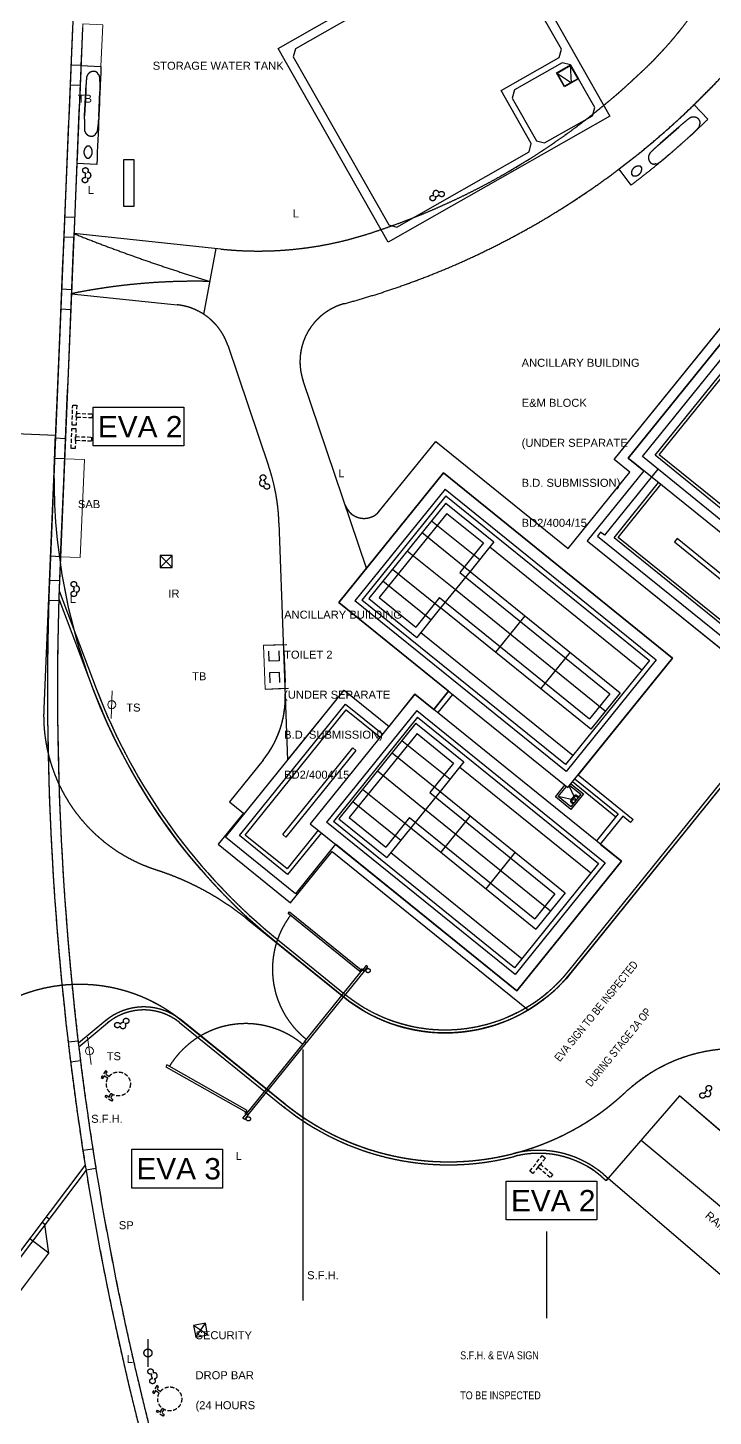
# Model space of a CAD drawing. Header units: millimetres. Extents: x 833576263 to 1668046980, y 817519639 to 1636103653.
# Drawn here: x 834247377 to 834281654, y 817804182 to 817873592 of the extents above; entities that cross this region are included whole.
import ezdxf

# ---------------------------------------------------------------- set-up
doc = ezdxf.new("R2010")
doc.units = ezdxf.units.MM
doc.header["$LTSCALE"] = 100
doc.header["$MEASUREMENT"] = 0
for name, pattern in [('C160$0$DASHED', [19.05, 12.7, -6.35]), ('C160$0$Hidden', [9.525, 6.35, -3.175]), ('R_WKCD_PARK$0$IMPORT-DASHED2 _7_', [19.05, 12.7, -6.35])]:
    doc.linetypes.add(name, pattern=pattern)
doc.layers.get('Defpoints').update_dxf_attribs({"color": 170})
for name, color, linetype in [('C160$0$+C160', 6, 'C160$0$Hidden'), ('C160$0$EVA', 1, 'C160$0$DASHED'), ('R_site$0$000-structure-b', 3, 'Continuous'), ('R_Text for GBP from DLN$0$000-04-LABLES-EVA', 7, 'Continuous'), ('R_Text for GBP from DLN$0$base plan(mm)$0$DLN040__', 7, 'Continuous'), ('R_Text for GBP from DLN$0$programme (M)$0$programme$0$DLN040__', 7, 'Continuous'), ('T-TITL', 7, 'Continuous'), ('X-REF', 7, 'Continuous')]:
    doc.layers.add(name, color=color, linetype=linetype)
for name, color, linetype, lineweight in [('C160$0$DLN_TRAFFIC SIGN', 6, 'Continuous', 18), ('R_P_LG$0$RDA5803', 1, 'Continuous', 20), ('R_site$0$Building EXISTING outline-b', 2, 'Continuous', 13), ('R_WKCD_PARK$0$000-PAV-Concrete-b', 1, 'Continuous', 25), ('R_WKCD_PARK$0$000-PAV-Reused tiles-b', 3, 'Continuous', 15), ('R_WKCD_PARK$0$000-Ramps', 7, 'R_WKCD_PARK$0$IMPORT-DASHED2 _7_', 18), ('R_WKCD_PARK$0$PAV-secondary path-b', 6, 'Continuous', 18)]:
    doc.layers.add(name, color=color, linetype=linetype, lineweight=lineweight)
doc.styles.add('R_Text for GBP from DLN$0$base plan(mm)$0$Standard', font='arial.ttf')
doc.styles.add('R_Text for GBP from DLN$0$base plan(mm)$0$SWIS721 LT', font='swiss.ttf')
doc.styles.add('R_Text for GBP from DLN$0$programme (M)$0$programme$0$SWIS721 LT', font='swiss.ttf')
doc.dimstyles.new('R_Text for GBP from DLN$0$base plan(mm)$0$Standard', dxfattribs={"dimtxt": 0.35, "dimasz": 0.2, "dimexe": 0.2, "dimexo": 0.2, "dimgap": 0.09, "dimtad": 0, "dimtoh": 1, "dimdec": 4, "dimzin": 0, "dimdsep": 46, "dimtxsty": 'R_Text for GBP from DLN$0$base plan(mm)$0$Standard', "dimcen": 0.09, "dimadec": 0, "dimazin": 0, "dimtfac": 1, "dimtdec": 4, "dimtofl": 0, "dimtmove": 0, "dimatfit": 3, "dimfxl": 1, "dimtolj": 1, "dimtzin": 0, "dimarcsym": 0})

# ---------------------------------------------------------------- blocks, each defined once
blk = doc.blocks.new('R_site$0$architecture 2')
at = {"layer": 'R_site$0$000-structure-b'}
for points in [[(834284.225, 817860.518), (834277.406, 817852.079), (834278.184, 817851.45), (834275.356, 817847.95), (834284.262, 817840.754), (834293.909, 817852.694)], [(834262.76, 817832.782), (834260.758, 817830.304), (834257.258, 817833.133), (834263.198, 817840.483), (834265.441, 817838.67), (834266.739, 817840.276), (834267.684, 817839.512), (834268.42, 817840.422), (834262.925, 817844.863), (834268.16, 817851.342), (834279.617, 817842.084), (834274.894, 817836.239), (834277.643, 817834.017), (834277.518, 817833.861), (834277.129, 817834.175), (834276.007, 817832.787), (834277.069, 817831.929), (834271.833, 817825.45)]]:
    blk.add_lwpolyline(points, close=True, dxfattribs=at)
at = {"layer": 'R_site$0$Building EXISTING outline-b'}
blk.add_lwpolyline([(834291.996, 817809.857), (834279.972, 817820.201), (834276.402, 817816.075), (834288.51, 817805.683)], dxfattribs=at)
at = {"layer": 'R_site$0$Building EXISTING outline-b', "color": 250}
blk.add_lwpolyline([(834278.058, 817817.988), (834290.253, 817807.77), (834290.427, 817809.251)], dxfattribs=at)
blk = doc.blocks.new('R_site')
at = {"xscale": 1000, "yscale": 1000, "zscale": 1000}
blk.add_blockref('R_site$0$architecture 2', (0, 0), dxfattribs=at)
blk = doc.blocks.new('R_WKCD_PARK')
for p, q in [((834250038, 817871698), (834249539, 817871719)), ((834249996, 817870699), (834249497, 817870720)), ((834249255, 817853047), (834248757, 817853068)), ((834249213, 817852048), (834248715, 817852068)), ((834249013, 817847152), (834248510, 817847172)), ((834259169, 817842722), (834260331, 817842768)), ((834260180, 817842461), (834260243, 817840874)), ((834259255, 817840535), (834260411, 817840581))]:
    blk.add_line(p, q)
at = {"flags": 128}
for points in [[(834259924, 817842449), (834259942, 817841949), (834259442, 817841932), (834259424, 817842431)], [(834259985, 817840861), (834259968, 817841361), (834259468, 817841344), (834259485, 817840844)]]:
    blk.add_lwpolyline(points, dxfattribs=at)
at = {"layer": 'Defpoints'}
for points in [[(834242392, 817820559, -0.510377), (834255055, 817823984), (834260246, 817819790, 0.373727), (834277287, 817820398, -0.373727), (834287905, 817820777), (834291644, 817817756), (834296232, 817823434), (834292655, 817826325, -0.414214), (834291445, 817837716), (834332502, 817888525, -0.350062), (834342367, 817890708, 0.102667), (834400842, 817875706, 0.100957), (834409137, 817876999), (834444015, 817889966, 0.332678)], [(834441924, 817895590), (834407046, 817882623, -0.100957), (834401121, 817881699, -0.051411), (834372209, 817886047), (834379390, 817889501, 0.162917), (834396595, 817906227), (834392123, 817910781, -0.179073), (834376789, 817894908), (834366567, 817889991, -0.199372), (834360364, 817889652, -0.049629), (834334800, 817901625), (834322119, 817909179), (834319048, 817904024), (834323346, 817901465, -0.45655), (834325501, 817889415), (834274553, 817826357, -0.414214), (834263162, 817825148), (834259846, 817827828, -0.2375), (834248727, 817852408, -0.000008), (834248760, 817853209), (834242765, 817853459, 0.000008), (834242732, 817852657, 0.098884)]]:
    blk.add_lwpolyline(points, format="xyb", dxfattribs=at)
at = {"layer": 'R_WKCD_PARK$0$000-PAV-Concrete-b'}
for p, q in [((834274432, 817826455), (834325384, 817889509)), ((834274549, 817826360), (834325501, 817889415)), ((834249618, 817873614), (834248491, 817846714)), ((834250118, 817873593), (834248990, 817846693)), ((834248944, 817845442), (834250794, 817840568)), ((834248931, 817845052), (834250653, 817840515)), ((834259846, 817827828), (834263162, 817825148)), ((834259940, 817827944), (834263256, 817825265)), ((834251277, 817823960), (834249906, 817822834)), ((834249927, 817822657), (834251372, 817823844)), ((834254972, 817823859), (834260152, 817819673)), ((834260246, 817819790), (834255067, 817823975)), ((834242942, 817807053), (834250253, 817816717)), ((834250290, 817816484), (834243120, 817807007)), ((834276079, 817816154), (834276304, 817815961)), ((834248436, 817812326), (834247614, 817812947))]:
    blk.add_line(p, q, dxfattribs=at)
at = {"layer": 'R_WKCD_PARK$0$000-PAV-Concrete-b', "flags": 128}
for points in [[(834264970, 817849438), (834267780, 817852915), (834274401, 817847565), (834277480, 817851376), (834276703, 817852004), (834284778, 817861999), (834285791, 817861181), (834287707, 817863552), (834286929, 817864180), (834298052, 817877948), (834298595, 817877509), (834301299, 817880856), (834300521, 817881485), (834310859, 817894280), (834316654, 817889599), (834313795, 817886059), (834319237, 817881663)], [(834259143, 817836977), (834257462, 817834896), (834258162, 817834331), (834256906, 817832774), (834260522, 817829853), (834262596, 817832419), (834272401, 817824496)], [(834276176, 817816268), (834276402, 817816075), (834276304, 817815961)], [(834245183, 817809733), (834246626, 817809933), (834248436, 817812326), (834248236, 817813769)]]:
    blk.add_lwpolyline(points, dxfattribs=at)
at = {"layer": 'R_WKCD_PARK$0$000-PAV-Concrete-b'}
for centre, radius, start, end in [((834264192, 817850067), 1000, 198.7034, 321.05985), ((834398862, 817840498), 150500, 177.63271, 196.24917), ((834398862, 817840498), 150000, 177.63271, 196.24917), ((834278701, 817851162), 30000, 200.78637, 231.05985), ((834278701, 817851162), 29850, 200.78637, 231.05985), ((834255254, 817840120), 5000, 321.05985, 2.08736), ((834268249, 817831448), 7948, 231.07623, 321.07623), ((834268249, 817831448), 8098, 231.07623, 321.07623), ((834253181, 817821642), 3000, 51.05985, 129.40151), ((834253181, 817821642), 2850, 51.05985, 129.40151), ((834268417, 817829901), 13150, 231.05985, 284.48835), ((834268417, 817829901), 13000, 231.05985, 284.48834), ((834272920, 817812474), 5000, 49.36421, 104.48834), ((834272920, 817812474), 4850, 49.36421, 104.48835)]:
    blk.add_arc(centre, radius, start, end, dxfattribs=at)
at = {"layer": 'R_WKCD_PARK$0$000-PAV-Reused tiles-b', "flags": 128}
for points in [[(834250036, 817871707), (834250127, 817873789), (834251123, 817873745), (834251035, 817871657)], [(834250211, 817852005), (834250004, 817847110), (834249005, 817847152), (834249212, 817852048)], [(834260168, 817842761), (834260255, 817840575), (834259255, 817840535), (834259169, 817842722)]]:
    blk.add_lwpolyline(points, close=True, dxfattribs=at)
at = {"layer": 'R_WKCD_PARK$0$000-Ramps'}
blk.add_line((834256185, 817859264), (834256804, 817862553), dxfattribs=at)
for centre, radius, start, end in [((834281183, 817942112), 84873, 248.21349, 253.08886), ((834255725, 817829961), 30958, 88.57534, 101.49326)]:
    blk.add_arc(centre, radius, start, end, dxfattribs=at)
at = {"layer": 'R_WKCD_PARK$0$PAV-secondary path-b'}
blk.add_line((834257378, 817857721), (834259418, 817851694), dxfattribs=at)
at = {"layer": 'R_WKCD_PARK$0$PAV-secondary path-b', "flags": 128}
for points in [[(834257025, 817862530), (834249683, 817863301), (834249556, 817860298), (834254849, 817859742)], [(834259939, 817848851), (834260372, 817836986), (834263198, 817840483), (834265441, 817838670), (834266739, 817840276), (834267684, 817839512), (834268420, 817840422), (834262925, 817844863), (834264315, 817846584), (834261147, 817855942)]]:
    blk.add_lwpolyline(points, dxfattribs=at)
at = {"layer": 'R_WKCD_PARK$0$PAV-secondary path-b'}
for centre, radius, start, end in [((834264403, 817885988), 20000, 312.819, 353.65737), ((834252722, 817898594), 40186, 285.12247, 325.15238), ((834253671, 817897003), 35376, 288.15635, 313.44382), ((834258904, 817880432), 18000, 264.00734, 288.76361), ((834254536, 817856759), 3000, 18.70339, 84.00734), ((834263989, 817856904), 3000, 105.12247, 198.70339), ((834249946, 817848487), 10000, 2.08736, 18.70339)]:
    blk.add_arc(centre, radius, start, end, dxfattribs=at)
blk = doc.blocks.new('R_P_LG')
at = {"layer": 'R_P_LG$0$RDA5803'}
for points in [[(834242391.5219, 817820558.6619, -0.5103769205), (834255055.265, 817823984.446), (834260246.1634, 817819789.9109, 0.3737273608), (834277287.4303, 817820398.12, -0.3737273608), (834287905.4505, 817820777.0811), (834291644.3248, 817817755.8623), (834296232.4343, 817823433.8242), (834292654.5406, 817826324.9617, -0.4142135624), (834291445.2524, 817837716.082), (834332501.9481, 817888525.3203, -0.3500615322), (834342367.296, 817890707.6257, 0.1026669828), (834400841.9485, 817875705.6383, 0.1009571042), (834409136.5159, 817876999.2329), (834444014.71, 817889966.1796, 0.3326783619)], [(834441923.8638, 817895590.0894), (834407045.6697, 817882623.1428, -0.1009571042), (834401120.9787, 817881699.1466, -0.0514111661), (834372208.6608, 817886046.7484), (834379389.9189, 817889500.6191, 0.1629172916), (834396595.4119, 817906227.4833), (834392123.298, 817910781.2832, -0.1790729014), (834376789.3311, 817894907.7388), (834366567.1243, 817889991.3048, -0.1993717825), (834360363.7244, 817889651.553, -0.0496289927), (834334800.108, 817901625.4245), (834322118.6036, 817909179.288), (834319048.0951, 817904024.4865), (834323345.5557, 817901464.6617, -0.4565498827), (834325500.8694, 817889415.1299), (834274552.7494, 817826357.376, -0.4142135624), (834263161.629, 817825148.0878), (834259845.5202, 817827827.6885, -0.2375002192), (834248726.6665, 817852408.1417, -0.0000084588), (834248759.9969, 817853209.386), (834242765.1856, 817853458.8615, 0.0000084592), (834242731.8468, 817852657.4144, 0.098884422)]]:
    blk.add_lwpolyline(points, format="xyb", dxfattribs=at)
blk = doc.blocks.new('C160$0$TS')
at = {"layer": 'C160$0$DLN_TRAFFIC SIGN'}
blk.add_line((834126.707, 818031.929), (834126.707, 818030.558), dxfattribs=at)
blk.add_circle((834126.707, 818031.244), 0.2, dxfattribs=at)
blk = doc.blocks.new('C160')
at = {"layer": 'C160$0$+C160'}
for p, q in [((834274.432, 817826.455), (834325.384, 817889.509)), ((834274.549, 817826.36), (834325.501, 817889.415)), ((834274.562, 817870.84), (834274.514, 817871.733)), ((834273.819, 817871.338), (834274.562, 817870.84)), ((834268.247, 817850.526), (834263.74, 817844.949)), ((834268.282, 817850.189), (834264.078, 817844.985)), ((834268.247, 817850.526), (834278.801, 817841.997)), ((834268.282, 817850.189), (834278.464, 817841.961)), ((834268.285, 817849.833), (834264.426, 817845.057)), ((834268.34, 817849.313), (834264.946, 817845.113)), ((834268.285, 817849.833), (834270.688, 817847.891)), ((834268.34, 817849.313), (834270.168, 817847.836)), ((834267.571, 817848.951), (834269.975, 817847.009)), ((834267.091, 817848.356), (834269.494, 817846.414)), ((834253.991, 817847.211), (834254.591, 817846.611)), ((834253.991, 817846.611), (834254.591, 817847.211)), ((834266.355, 817847.445), (834268.759, 817845.503)), ((834270.168, 817847.836), (834268.974, 817846.358)), ((834270.688, 817847.891), (834269.494, 817846.414)), ((834270.484, 817847.638), (834278.087, 817841.495)), ((834265.619, 817846.535), (834268.023, 817844.593)), ((834248.961, 817845.948), (834248.462, 817845.966)), ((834265.139, 817845.94), (834267.542, 817843.998)), ((834269.494, 817846.414), (834268.023, 817844.593)), ((834268.974, 817846.358), (834276.479, 817840.293)), ((834269.494, 817846.414), (834277, 817840.349)), ((834248.944, 817845.442), (834250.794, 817840.568)), ((834268.759, 817845.503), (834276.257, 817839.444)), ((834248.928, 817844.952), (834248.429, 817844.967)), ((834248.931, 817845.052), (834250.653, 817840.515)), ((834274.295, 817836.42), (834263.74, 817844.949)), ((834274.259, 817836.758), (834264.078, 817844.985)), ((834264.426, 817845.057), (834266.829, 817843.115)), ((834264.946, 817845.113), (834266.774, 817843.636)), ((834267.968, 817845.114), (834266.774, 817843.636)), ((834268.023, 817844.593), (834266.829, 817843.115)), ((834267.968, 817845.114), (834275.474, 817839.048)), ((834275.529, 817838.528), (834268.023, 817844.593)), ((834272.24, 817844.195), (834270.768, 817842.374)), ((834267.033, 817843.368), (834274.636, 817837.225)), ((834274.496, 817842.372), (834273.024, 817840.551)), ((834278.464, 817841.961), (834274.259, 817836.758)), ((834278.801, 817841.997), (834274.295, 817836.42)), ((834268.42, 817840.422), (834267.684, 817839.512)), ((834276.479, 817840.293), (834275.474, 817839.048)), ((834277, 817840.349), (834275.529, 817838.528)), ((834268.614, 817840.265), (834267.879, 817839.355)), ((834266.826, 817839.46), (834262.32, 817833.883)), ((834266.862, 817839.123), (834262.657, 817833.919)), ((834266.826, 817839.46), (834276.253, 817831.843)), ((834266.862, 817839.123), (834275.915, 817831.807)), ((834266.786, 817838.83), (834262.927, 817834.054)), ((834266.841, 817838.31), (834263.447, 817834.11)), ((834266.786, 817838.83), (834269.19, 817836.888)), ((834266.841, 817838.31), (834268.669, 817836.833)), ((834266.089, 817837.967), (834268.492, 817836.025)), ((834265.592, 817837.353), (834267.996, 817835.411)), ((834268.669, 817836.833), (834267.475, 817835.355)), ((834269.19, 817836.888), (834267.996, 817835.411)), ((834264.857, 817836.442), (834267.206, 817834.544)), ((834268.985, 817836.635), (834275.538, 817831.34)), ((834264.121, 817835.532), (834266.524, 817833.59)), ((834267.996, 817835.411), (834266.524, 817833.59)), ((834267.996, 817835.411), (834274.257, 817830.351)), ((834276.777, 817834.138), (834274.611, 817835.889)), ((834263.625, 817834.918), (834266.028, 817832.975)), ((834267.475, 817835.355), (834273.736, 817830.296)), ((834274.543, 817834.992), (834274.7, 817835.187)), ((834274.635, 817834.789), (834274.558, 817834.852)), ((834274.581, 817834.961), (834274.739, 817835.155)), ((834274.667, 817834.828), (834274.589, 817834.891)), ((834274.887, 817835.1), (834274.809, 817835.163)), ((834274.918, 817835.139), (834274.84, 817835.202)), ((834262.927, 817834.054), (834265.331, 817832.112)), ((834263.447, 817834.11), (834265.275, 817832.633)), ((834266.469, 817834.111), (834265.275, 817832.633)), ((834266.469, 817834.111), (834272.731, 817829.051)), ((834267.128, 817834.607), (834273.514, 817829.447)), ((834269.497, 817834.198), (834268.025, 817832.377)), ((834271.746, 817826.266), (834262.32, 817833.883)), ((834271.711, 817826.603), (834262.657, 817833.919)), ((834266.524, 817833.59), (834265.331, 817832.112)), ((834266.524, 817833.59), (834272.786, 817828.53)), ((834265.535, 817832.365), (834272.088, 817827.07)), ((834271.753, 817832.375), (834270.281, 817830.554)), ((834275.915, 817831.807), (834271.711, 817826.603)), ((834276.253, 817831.843), (834271.746, 817826.266)), ((834273.736, 817830.296), (834272.731, 817829.051)), ((834274.257, 817830.351), (834272.786, 817828.53)), ((834259.846, 817827.828), (834263.162, 817825.148)), ((834251.277, 817823.96), (834249.906, 817822.834)), ((834249.927, 817822.657), (834251.372, 817823.844)), ((834254.972, 817823.859), (834260.152, 817819.673)), ((834250.134, 817817.475), (834250.628, 817817.552)), ((834250.784, 817816.564), (834250.29, 817816.484)), ((834276.079, 817816.154), (834276.304, 817815.961)), ((834276.176, 817816.268), (834276.402, 817816.075)), ((834276.304, 817815.961), (834276.402, 817816.075)), ((834256.371, 817808.246), (834255.67, 817808.725)), ((834255.781, 817808.136), (834256.26, 817808.836))]:
    blk.add_line(p, q, dxfattribs=at)
at = {"layer": 'C160$0$+C160', "ltscale": 0.0003}
for p, q in [((834251.381, 817821.078), (834251.212, 817821.189)), ((834251.436, 817821.162), (834251.267, 817821.273)), ((834251.538, 817820.319), (834251.427, 817820.151)), ((834251.621, 817820.264), (834251.51, 817820.096)), ((834253.95, 817805.337), (834253.782, 817805.448)), ((834254.005, 817805.42), (834253.837, 817805.532)), ((834254.104, 817804.577), (834253.993, 817804.409)), ((834254.188, 817804.522), (834254.076, 817804.354))]:
    blk.add_line(p, q, dxfattribs=at)
at = {"layer": 'C160$0$+C160', "flags": 128}
blk.add_lwpolyline([(834263.162, 817825.148, 0.414214), (834274.553, 817826.357), (834324.848, 817888.599, 0.456567), (834322.347, 817902.583), (834285.977, 817924.248, 0.469746), (834274.226, 817920.077, -0.018958), (834270.074, 817909.956, -0.197618), (834255.494, 817896.282, 0.299842), (834250.279, 817889.053), (834248.179, 817839.557, 0.337501), (834253.792, 817831.503, -0.092368), (834258.336, 817829.047)], format="xyb", close=True, dxfattribs=at)
at = {"layer": 'C160$0$+C160'}
for points in [[(834284.281, 817883.779, -0.180101), (834277.997, 817871.318, -0.110787), (834264.694, 817863.388, -0.108442), (834257.025, 817862.53), (834249.683, 817863.301), (834249.556, 817860.298), (834254.849, 817859.742, -0.292913), (834257.378, 817857.721), (834259.418, 817851.694, -0.072628), (834259.939, 817848.851), (834260.372, 817836.986), (834263.198, 817840.483), (834265.441, 817838.67), (834266.739, 817840.276), (834267.684, 817839.512), (834268.42, 817840.422), (834262.925, 817844.863), (834264.315, 817846.584), (834261.147, 817855.942, -0.43264), (834263.206, 817859.8, 0.176461), (834285.702, 817875.632, -0.08229)], [(834250.911, 817871.239, 0.164182), (834250.846, 817871.349, 0.173886), (834250.682, 817871.412, 0.392676), (834250.315, 817871.088, 0.014037), (834250.28, 817870.586), (834250.273, 817870.428)], [(834250.787, 817868.327, -0.164182), (834250.714, 817868.222, -0.173886), (834250.546, 817868.173, -0.392676), (834250.207, 817868.528, -0.014037), (834250.214, 817869.031), (834250.221, 817869.189)], [(834280.964, 817868.729, 0.164182), (834280.999, 817868.852, 0.173886), (834280.931, 817869.014, 0.392676), (834280.443, 817869.054, 0.014037), (834280.056, 817868.732), (834279.937, 817868.628)], [(834278.776, 817866.802, -0.164182), (834278.65, 817866.784, -0.173886), (834278.498, 817866.871, -0.392676), (834278.52, 817867.36, -0.014037), (834278.888, 817867.704), (834279.007, 817867.808)], [(834260.251, 817840.302, -0.180953), (834259.143, 817836.977), (834257.462, 817834.896), (834258.162, 817834.331), (834256.906, 817832.774), (834260.522, 817829.853), (834262.596, 817832.419), (834272.401, 817824.496)], [(834276.176, 817816.268, 0.245273), (834271.669, 817817.315, -0.237443), (834260.246, 817819.79), (834255.067, 817823.975, 0.355797), (834251.277, 817823.96, 0.350874)]]:
    blk.add_lwpolyline(points, format="xyb", dxfattribs=at)
for points in [[(834264.97, 817849.438), (834267.78, 817852.915), (834274.401, 817847.565), (834277.48, 817851.376), (834276.703, 817852.004), (834284.778, 817861.999), (834285.791, 817861.181), (834287.707, 817863.552), (834286.929, 817864.18), (834298.052, 817877.948), (834298.595, 817877.509), (834301.299, 817880.856), (834300.521, 817881.485), (834310.859, 817894.28), (834316.654, 817889.599), (834313.795, 817886.059), (834319.237, 817881.663)], [(834250.273, 817870.428), (834250.221, 817869.189)], [(834250.93, 817869.159), (834250.983, 817870.398)], [(834250.221, 817869.194), (834250.221, 817869.184)], [(834279.937, 817868.628), (834279.007, 817867.808)], [(834279.476, 817867.275), (834280.407, 817868.095)], [(834279.011, 817867.811), (834279.003, 817867.805)], [(834249.716, 817864.1), (834249.217, 817864.121)], [(834249.674, 817863.101), (834249.175, 817863.122)], [(834256.185, 817859.264), (834256.804, 817862.553)], [(834249.565, 817860.498), (834249.065, 817860.518)], [(834249.523, 817859.498), (834249.023, 817859.519)], [(834278.184, 817851.45), (834275.356, 817847.95), (834284.262, 817840.754), (834293.909, 817852.694), (834288.6, 817856.983)], [(834278.887, 817851.525), (834276.216, 817848.219), (834276.021, 817848.376), (834275.864, 817848.182), (834284.382, 817841.3), (834284.539, 817841.495), (834284.344, 817841.652), (834293.048, 817852.425), (834293.243, 817852.268), (834293.4, 817852.462), (834288.772, 817856.202), (834288.677, 817856.085), (834288.483, 817856.242), (834288.577, 817856.359), (834288.538, 817856.39)], [(834288.683, 817855.695), (834292.573, 817852.552), (834284.12, 817842.09), (834276.692, 817848.092), (834278.922, 817850.853)], [(834288.589, 817855.578), (834292.362, 817852.53), (834284.098, 817842.301), (834276.902, 817848.114), (834279.039, 817850.759)], [(834262.76, 817832.782), (834260.758, 817830.304), (834257.258, 817833.133), (834263.198, 817840.483), (834265.441, 817838.67)], [(834262.06, 817833.347), (834260.372, 817831.259), (834257.961, 817833.207), (834263.272, 817839.78), (834265.127, 817838.281)], [(834261.904, 817833.473), (834260.343, 817831.54), (834258.243, 817833.237), (834263.302, 817839.498), (834265.002, 817838.125)], [(834274.894, 817836.239), (834277.643, 817834.017), (834277.518, 817833.861), (834277.129, 817834.175), (834276.007, 817832.787)], [(834274.539, 817835.799), (834275.169, 817835.29), (834274.54, 817834.512), (834273.762, 817835.141), (834274.234, 817835.724)], [(834274.476, 817835.721), (834275.028, 817835.275), (834274.525, 817834.653), (834273.903, 817835.156), (834274.312, 817835.661)], [(834274.448, 817835.686), (834274.777, 817834.964), (834273.903, 817835.156)], [(834274.737, 817836.044), (834276.903, 817834.294), (834275.812, 817832.944)], [(834259.94, 817827.944), (834263.256, 817825.265)], [(834249.894, 817822.934), (834249.397, 817822.876)], [(834250.014, 817821.942), (834249.518, 817821.88)], [(834291.996, 817809.857), (834279.972, 817820.201), (834276.402, 817816.075), (834288.51, 817805.683)], [(834278.058, 817817.988), (834290.253, 817807.77), (834290.427, 817809.251)], [(834242.942, 817807.053), (834250.253, 817816.717)], [(834250.29, 817816.484), (834243.12, 817807.007)], [(834248.311, 817814.15), (834248.447, 817814.048)], [(834245.183, 817809.733), (834246.626, 817809.933), (834248.436, 817812.326), (834248.236, 817813.769)], [(834248.236, 817813.769), (834248.1, 817813.871)], [(834247.614, 817812.947), (834247.479, 817813.05)], [(834248.436, 817812.326), (834247.614, 817812.947)], [(834253.387, 817808.031), (834253.387, 817806.659)]]:
    blk.add_lwpolyline(points, dxfattribs=at)
for points in [[(834265.406, 817862.87), (834259.892, 817872.561), (834270.974, 817878.866), (834276.488, 817869.174)], [(834265.426, 817863.744), (834265.835, 817863.632), (834272.441, 817867.39), (834272.553, 817867.799), (834271.045, 817870.45), (834273.957, 817872.106), (834274.069, 817872.515), (834270.954, 817877.991), (834270.545, 817878.104), (834260.767, 817872.541), (834260.654, 817872.132)], [(834271.603, 817870.077), (834272.814, 817867.947), (834273.223, 817867.835), (834275.613, 817869.195), (834275.726, 817869.604), (834274.514, 817871.733), (834274.105, 817871.846), (834271.715, 817870.486)], [(834273.819, 817871.338), (834274.514, 817871.733), (834274.91, 817871.038), (834274.215, 817870.642)], [(834273.853, 817871.328), (834274.505, 817871.699), (834274.876, 817871.047), (834274.224, 817870.676)], [(834252.181, 817867.004), (834252.681, 817867.004), (834252.681, 817864.654), (834252.181, 817864.654)], [(834284.225, 817860.518), (834277.406, 817852.079), (834278.184, 817851.45), (834275.356, 817847.95), (834284.262, 817840.754), (834293.909, 817852.694)], [(834277.406, 817852.079), (834284.224, 817860.518), (834289.28, 817856.434), (834282.462, 817847.994)], [(834278.109, 817852.153), (834284.299, 817859.815), (834288.577, 817856.359), (834282.387, 817848.697)], [(834287.944, 817856.292), (834282.32, 817849.33), (834278.742, 817852.221), (834284.366, 817859.182)], [(834287.733, 817856.269), (834282.297, 817849.541), (834278.953, 817852.243), (834284.389, 817858.972)], [(834288.753, 817852.36), (834283.129, 817845.398), (834279.842, 817848.053), (834279.716, 817847.898), (834283.158, 817845.117), (834288.909, 817852.234)], [(834262.76, 817832.782), (834260.758, 817830.304), (834257.258, 817833.133), (834263.198, 817840.483), (834265.441, 817838.67), (834266.739, 817840.276), (834267.684, 817839.512), (834268.42, 817840.422), (834262.925, 817844.863), (834268.16, 817851.342), (834279.617, 817842.084), (834274.894, 817836.239), (834277.643, 817834.017), (834277.518, 817833.861), (834277.129, 817834.175), (834276.007, 817832.787), (834277.069, 817831.929), (834271.833, 817825.45)], [(834274.382, 817835.605), (834279.617, 817842.084), (834268.16, 817851.342), (834262.925, 817844.863)], [(834254.591, 817847.211), (834253.991, 817847.211), (834253.991, 817846.611), (834254.591, 817846.611)], [(834271.833, 817825.45), (834277.069, 817831.929), (834266.739, 817840.276), (834261.504, 817833.797)], [(834263.784, 817837.47), (834260.28, 817833.133), (834260.125, 817833.259), (834263.628, 817837.595)], [(834260.459, 817829.394), (834264.05, 817826.492), (834263.987, 817826.415), (834260.396, 817829.316)], [(834261.219, 817822.904), (834264.121, 817826.494), (834264.199, 817826.431), (834261.297, 817822.841)], [(834264.302, 817826.718), (834264.125, 817826.5), (834264.203, 817826.437), (834264.38, 817826.655)], [(834261.216, 817822.899), (834258.314, 817819.309), (834258.392, 817819.246), (834261.293, 817822.836)], [(834254.275, 817821.655), (834258.294, 817819.383), (834258.343, 817819.47), (834254.325, 817821.742)], [(834258.133, 817819.085), (834258.31, 817819.303), (834258.388, 817819.24), (834258.211, 817819.022)], [(834255.67, 817808.725), (834255.781, 817808.136), (834256.371, 817808.246), (834256.26, 817808.836)]]:
    blk.add_lwpolyline(points, close=True, dxfattribs=at)
for points in [[(834251.036, 817871.655, 0.000052), (834250.829, 817866.76), (834249.83, 817866.802, -0.000052), (834250.037, 817871.698)], [(834250.93, 817869.159), (834250.924, 817869.001, -0.037256), (834250.854, 817868.402, -0.269367), (834250.787, 817868.327, -0.164182), (834250.714, 817868.222, -0.173886), (834250.546, 817868.173, -0.392676), (834250.207, 817868.528, -0.014037), (834250.214, 817869.031), (834250.221, 817869.189), (834250.273, 817870.428), (834250.28, 817870.586, -0.014037), (834250.315, 817871.088, -0.392676), (834250.682, 817871.412, -0.173886), (834250.846, 817871.349, -0.164182), (834250.911, 817871.239, -0.269367), (834250.97, 817871.158, -0.037256), (834250.989, 817870.556), (834250.983, 817870.398)], [(834281.388, 817869.022), (834280.692, 817869.74, -0.030778), (834276.938, 817866.524), (834277.541, 817865.726, 0.030778)], [(834279.476, 817867.275), (834279.357, 817867.171, -0.037256), (834278.877, 817866.807, -0.269367), (834278.776, 817866.802, -0.164182), (834278.65, 817866.784, -0.173886), (834278.498, 817866.871, -0.392676), (834278.52, 817867.36, -0.014037), (834278.888, 817867.704), (834279.007, 817867.808), (834279.937, 817868.628), (834280.056, 817868.732, -0.014037), (834280.443, 817869.054, -0.392676), (834280.931, 817869.014, -0.173886), (834280.999, 817868.852, -0.164182), (834280.964, 817868.729, -0.269367), (834280.947, 817868.63, -0.037256), (834280.525, 817868.199), (834280.407, 817868.095)], [(834250.357, 817867.681, 0.533333), (834250.332, 817867.081), (834250.432, 817867.077, 0.533333), (834250.457, 817867.676)], [(834278.012, 817866.666, 0.533333), (834277.562, 817866.269), (834277.628, 817866.194, 0.533333), (834278.078, 817866.591)]]:
    blk.add_lwpolyline(points, format="xyb", close=True, dxfattribs=at)
at = {"layer": 'C160$0$+C160', "ltscale": 0.0003}
for points in [[(834249.59, 817853.726), (834249.627, 817854.725), (834249.827, 817854.718), (834249.79, 817853.718)], [(834249.805, 817854.118), (834249.812, 817854.318), (834250.612, 817854.289), (834250.604, 817854.089)], [(834249.548, 817852.564), (834249.585, 817853.563), (834249.784, 817853.556), (834249.748, 817852.556)], [(834249.763, 817852.956), (834249.77, 817853.156), (834250.569, 817853.127), (834250.562, 817852.927)], [(834251.046, 817821.119), (834251.13, 817821.064), (834251.349, 817821.398), (834251.266, 817821.453)], [(834251.247, 817820.149), (834251.302, 817820.233), (834251.636, 817820.013), (834251.581, 817819.93)], [(834272.476, 817816.436), (834273.105, 817817.214), (834273.26, 817817.088), (834272.632, 817816.31)], [(834272.883, 817816.621), (834273.009, 817816.777), (834273.631, 817816.274), (834273.506, 817816.119)], [(834253.615, 817805.378), (834253.699, 817805.323), (834253.92, 817805.657), (834253.836, 817805.712)], [(834253.812, 817804.408), (834253.868, 817804.492), (834254.201, 817804.271), (834254.146, 817804.187)]]:
    blk.add_lwpolyline(points, close=True, dxfattribs=at)
at = {"layer": 'C160$0$+C160'}
for centre, radius in [((834264.084, 817826.529, 0), 0.02), ((834264.394, 817826.458, 0), 0.105), ((834258.273, 817819.337, 0), 0.02), ((834258.407, 817819.049, 0), 0.105), ((834253.387, 817807.345), 0.2)]:
    blk.add_circle(centre, radius, dxfattribs=at)
at = {"layer": 'C160$0$+C160', "ltscale": 0.0003}
for centre in [(834251.908, 817820.792), (834254.476, 817805.048)]:
    blk.add_circle(centre, 0.6, dxfattribs=at)
at = {"layer": 'C160$0$+C160'}
for centre, radius, start, end in [((857929.298, 816867.738), 23701.035, 177.5676287, 177.6327127), ((857929.298, 816867.738), 23700.535, 177.5676287, 177.6327127), ((834250.389, 817866.216), 0.15, 132.45678, 222.69763), ((834250.389, 817866.216), 0.15, 252.45678, 102.69763), ((834267.79, 817865.307), 0.15, 9.22277, 219.46362), ((834267.79, 817865.307), 0.15, 249.22277, 339.46362), ((834281.183, 817942.112), 84.873, 248.21348, 253.08886), ((834255.725, 817829.961), 30.958, 88.57534, 101.49327), ((834259.108, 817850.831), 0.15, 98.24883, 308.48968), ((834259.108, 817850.831), 0.15, 338.24883, 68.48968), ((834264.192, 817850.067), 1, 198.7034, 321.05986), ((834398.862, 817840.498), 150.5, 177.63271, 196.24917), ((834398.862, 817840.498), 150, 177.63271, 196.24917), ((834249.819, 817845.535), 0.15, 135.17438, 225.41523), ((834249.819, 817845.535), 0.15, 255.17438, 105.41523), ((834278.701, 817851.162), 30, 200.78638, 231.05986), ((834278.701, 817851.162), 29.85, 200.78638, 231.05986), ((834274.62, 817834.93), 0.1, 141.05987, 231.05985), ((834274.62, 817834.93), 0.05, 141.05987, 231.05985), ((834274.777, 817835.124), 0.1, 51.05985, 141.05987), ((834274.777, 817835.124), 0.05, 51.05985, 141.05987), ((834264.084, 817826.529, 0), 4.471, 142.98548, 231.70368), ((834268.249, 817831.448), 7.948, 231.07623, 321.07623), ((834268.249, 817831.448), 8.098, 231.07623, 321.07623), ((834253.181, 817821.642), 2.85, 51.05986, 129.4015), ((834252.137, 817823.714), 0.15, 190.0219, 40.26275), ((834252.137, 817823.714), 0.15, 70.0219, 160.26276), ((834258.273, 817819.337, 0), 4.471, 50.41543, 148.5908), ((834281.382, 817820.31), 0.15, 94.28518, 184.52604), ((834281.382, 817820.31), 0.15, 214.28518, 64.52604), ((834268.417, 817829.901), 13.15, 231.05986, 284.48834), ((834272.92, 817812.474), 4.85, 49.36421, 104.48834), ((834253.704, 817806.206), 0.15, 146.11169, 236.35254), ((834253.704, 817806.206), 0.15, 266.11169, 116.35254)]:
    blk.add_arc(centre, radius, start, end, dxfattribs=at)
for points in [[(834250.347, 817866.061), (834250.38, 817866.017), (834250.384, 817865.955), (834250.353, 817865.906), (834250.313, 817865.843), (834250.229, 817865.824), (834250.166, 817865.864), (834250.102, 817865.904), (834250.084, 817865.988), (834250.124, 817866.052), (834250.155, 817866.101), (834250.213, 817866.123), (834250.267, 817866.112)], [(834250.276, 817866.329), (834250.221, 817866.323), (834250.166, 817866.35), (834250.139, 817866.401), (834250.104, 817866.468), (834250.13, 817866.55), (834250.196, 817866.584), (834250.263, 817866.619), (834250.345, 817866.593), (834250.379, 817866.527), (834250.406, 817866.475), (834250.397, 817866.414), (834250.36, 817866.373)], [(834267.947, 817865.339), (834267.971, 817865.389), (834268.024, 817865.42), (834268.082, 817865.415), (834268.157, 817865.407), (834268.211, 817865.341), (834268.204, 817865.266), (834268.197, 817865.191), (834268.13, 817865.137), (834268.056, 817865.144), (834267.998, 817865.15), (834267.952, 817865.192), (834267.938, 817865.245)], [(834267.739, 817865.155), (834267.77, 817865.109), (834267.771, 817865.047), (834267.737, 817865), (834267.693, 817864.939), (834267.608, 817864.925), (834267.547, 817864.969), (834267.486, 817865.013), (834267.472, 817865.097), (834267.516, 817865.158), (834267.55, 817865.206), (834267.609, 817865.225), (834267.662, 817865.21)], [(834259.078, 817850.989), (834259.03, 817851.014), (834258.999, 817851.067), (834259.006, 817851.125), (834259.014, 817851.199), (834259.082, 817851.253), (834259.156, 817851.244), (834259.231, 817851.236), (834259.284, 817851.168), (834259.275, 817851.094), (834259.268, 817851.036), (834259.226, 817850.991), (834259.173, 817850.977)], [(834259.259, 817850.778), (834259.306, 817850.807), (834259.367, 817850.807), (834259.414, 817850.772), (834259.474, 817850.728), (834259.487, 817850.643), (834259.442, 817850.582), (834259.397, 817850.522), (834259.312, 817850.51), (834259.252, 817850.555), (834259.205, 817850.589), (834259.187, 817850.649), (834259.203, 817850.701)], [(834249.701, 817845.643), (834249.647, 817845.634), (834249.59, 817845.658), (834249.561, 817845.708), (834249.523, 817845.773), (834249.545, 817845.856), (834249.609, 817845.894), (834249.674, 817845.932), (834249.757, 817845.91), (834249.795, 817845.845), (834249.824, 817845.795), (834249.818, 817845.733), (834249.783, 817845.691)], [(834249.785, 817845.378), (834249.82, 817845.336), (834249.827, 817845.274), (834249.798, 817845.224), (834249.761, 817845.159), (834249.678, 817845.136), (834249.613, 817845.173), (834249.548, 817845.21), (834249.525, 817845.293), (834249.562, 817845.358), (834249.591, 817845.409), (834249.648, 817845.434), (834249.702, 817845.425)], [(834251.98, 817823.679), (834251.956, 817823.63), (834251.904, 817823.597), (834251.846, 817823.602), (834251.771, 817823.609), (834251.716, 817823.674), (834251.722, 817823.749), (834251.728, 817823.824), (834251.794, 817823.879), (834251.869, 817823.873), (834251.927, 817823.868), (834251.973, 817823.827), (834251.988, 817823.774)], [(834252.185, 817823.867), (834252.154, 817823.912), (834252.152, 817823.974), (834252.186, 817824.021), (834252.228, 817824.083), (834252.313, 817824.098), (834252.374, 817824.055), (834252.436, 817824.012), (834252.451, 817823.928), (834252.408, 817823.866), (834252.375, 817823.818), (834252.316, 817823.799), (834252.263, 817823.812)], [(834281.253, 817820.214), (834281.252, 817820.159), (834281.218, 817820.108), (834281.163, 817820.089), (834281.092, 817820.064), (834281.015, 817820.101), (834280.99, 817820.172), (834280.965, 817820.242), (834281.002, 817820.32), (834281.073, 817820.345), (834281.128, 817820.364), (834281.187, 817820.346), (834281.222, 817820.304)], [(834281.364, 817820.469), (834281.317, 817820.498), (834281.29, 817820.553), (834281.3, 817820.61), (834281.314, 817820.684), (834281.385, 817820.733), (834281.459, 817820.719), (834281.532, 817820.705), (834281.581, 817820.634), (834281.567, 817820.561), (834281.557, 817820.503), (834281.511, 817820.461), (834281.457, 817820.452)], [(834253.567, 817806.29), (834253.515, 817806.271), (834253.455, 817806.284), (834253.417, 817806.328), (834253.367, 817806.384), (834253.373, 817806.47), (834253.429, 817806.519), (834253.486, 817806.569), (834253.571, 817806.563), (834253.621, 817806.507), (834253.659, 817806.463), (834253.664, 817806.401), (834253.638, 817806.353)], [(834253.699, 817806.046), (834253.742, 817806.011), (834253.761, 817805.952), (834253.742, 817805.897), (834253.718, 817805.826), (834253.641, 817805.788), (834253.57, 817805.812), (834253.499, 817805.836), (834253.461, 817805.914), (834253.485, 817805.985), (834253.504, 817806.04), (834253.554, 817806.075), (834253.61, 817806.077)]]:
    blk.add_open_spline(points, degree=3, knots=[0, 0, 0, 0, 1, 1, 1, 2, 2, 2, 3, 3, 3, 4, 4, 4, 4], dxfattribs=at)
at = {"layer": 'C160$0$EVA', "flags": 128}
blk.add_lwpolyline([(834128.317, 818030.08, -0.145844), (834116.042, 818026.421), (834088.573, 818026.421, 0.016359), (834087.2, 818026.376, 0.046979), (834021.54, 818015.826, -0.056187), (833969.364, 818008.422, 0.405705), (833955.668, 817994.334), (833955.618, 817879.824), (833955.722, 817865.438), (833956.59, 817853.63, 0.118446), (833959.114, 817845.73, 0.022563), (833976.131, 817820.318, 0.150268), (833991.721, 817808.776, 0.0852), (834018.736, 817804.167, 0.061119), (834043.876, 817807.277, -0.46092), (834055.521, 817798.987, 0.31719), (834075.122, 817775.842, 0.09515), (834184.419, 817768.828, 0.2774), (834239.09, 817811.861), (834242.392, 817820.559, -0.510377), (834255.055, 817823.984), (834260.246, 817819.79, 0.373727), (834277.287, 817820.398, -0.373727), (834287.905, 817820.777), (834291.644, 817817.756), (834296.232, 817823.434), (834292.655, 817826.325, -0.414214), (834291.445, 817837.716), (834332.502, 817888.525, -0.350062), (834342.367, 817890.708, 0.102667), (834400.842, 817875.706, 0.100957), (834409.137, 817876.999), (834444.015, 817889.966, 0.332678), (834453.167, 817904.166), (834452.857, 817908.595, -0.155717), (834454.024, 817913.381), (834445.783, 817911.703, -0.115419), (834446.872, 817908.177), (834447.182, 817903.747, -0.332678), (834441.924, 817895.59), (834407.046, 817882.623, -0.100957), (834401.121, 817881.699, -0.051411), (834372.209, 817886.047), (834379.39, 817889.501, 0.162917), (834396.595, 817906.227), (834392.123, 817910.781, -0.179073), (834376.789, 817894.908), (834366.567, 817889.991, -0.199372), (834360.364, 817889.652, -0.049629), (834334.8, 817901.625), (834322.119, 817909.179), (834319.048, 817904.024), (834323.346, 817901.465, -0.45655), (834325.501, 817889.415), (834274.553, 817826.357, -0.414214), (834263.162, 817825.148), (834259.846, 817827.828, -0.2375), (834248.727, 817852.408, -0.000008), (834248.76, 817853.209), (834242.765, 817853.459, 0.000008), (834242.732, 817852.657, 0.098884), (834244.917, 817838.726, -0.341761), (834241.931, 817829.272, 0.151594), (834236.782, 817822.688), (834233.48, 817813.99, -0.2774), (834183.667, 817774.781, -0.09515), (834076.628, 817781.65, -0.220431), (834063.432, 817792.491, -0.264689), (834064.805, 817812.539, -0.098357), (834067.029, 817814.779, 0.140841), (834072.196, 817820.936), (834089.614, 817860.11, -0.147837), (834100.578, 817872.816, -0.410901), (834111.707, 817870.393, 0.031692), (834114.287, 817866.928, 0.252242), (834125.77, 817862.431, -0.125686), (834129.746, 817861.915), (834135.114, 817859.776), (834142.622, 817855.048), (834145.562, 817859.914), (834128.702, 817870.086, -0.390962), (834117.887, 817872.026, -0.013137), (834117.027, 817873.227, -0.385183), (834118.544, 817883.988, 0.012387), (834120.815, 817885.981, 0.008404), (834123.055, 817888.118), (834117.142, 817894.113, -0.038497), (834096.207, 817877.116, 0.137723), (834084.132, 817862.548), (834066.714, 817823.373, -0.191803), (834062.187, 817818.953), (834051.762, 817814.614, -0.446391), (834035.637, 817822.309, 0.118164), (834032.365, 817828.01), (834034.386, 817830.321), (834031.649, 817832.687, -0.153015), (834020.841, 817838.946), (834021.04, 817839.146), (834020.346, 817839.938), (834020.139, 817839.748, -0.076925), (834016.885, 817845.319), (834013.267, 817848.405), (834007.454, 817841.536, -0.399413), (834008.806, 817824.317), (834007.069, 817822.176), (834011.728, 817818.395), (834015.819, 817823.438, -1.550619), (834022.422, 817810.24, -0.009421), (834018.731, 817810.167, -0.052259), (834003.179, 817811.781, -0.032796), (833993.716, 817814.435, -0.150265), (833980.961, 817823.878, -0.022565), (833964.244, 817848.84, -0.118446), (833962.574, 817854.07), (833961.721, 817865.68), (833961.618, 817879.845), (833961.668, 817994.332, -0.405705), (833969.536, 818002.425, 0.056187), (834023.043, 818010.017, -0.046979), (834087.592, 818020.389, -0.016359), (834088.573, 818020.421), (834116.042, 818020.421, 0.146696), (834131.681, 818025.11, -0.021313), (834130.797, 818030.541, -0.021313)], format="xyb", dxfattribs=at)
at = {"layer": 'C160$0$DLN_TRAFFIC SIGN'}
for p, rotation in [((1692429.281, 1610602.96, 4.412), 178.2891443054471), ((1559586.565, 1733699.08), 187.1804068585131)]:
    blk.add_blockref('C160$0$TS', p, dxfattribs=dict(at, rotation=rotation))
blk = doc.blocks.new('R_Text for GBP from DLN$0$EVA 2')
at = {"color": 4, "lineweight": 30}
blk.add_lwpolyline([(0, 0), (4.536, 0), (4.536, -1.944), (0, -1.944)], close=True, dxfattribs=at)
at = {"color": 4, "lineweight": 30, "style": 'R_Text for GBP from DLN$0$programme (M)$0$programme$0$SWIS721 LT'}
blk.add_text('EVA 2', height=1.067, dxfattribs=at).set_placement((0.233, -1.512))
blk = doc.blocks.new('R_Text for GBP from DLN')
at = {"color": 4, "lineweight": 30}
for points in [[(834252577, 817817533), (834257113, 817817533), (834257113, 817815589), (834252577, 817815589)], [(834271304, 817815937), (834275840, 817815937), (834275840, 817813993), (834271304, 817813993)]]:
    blk.add_lwpolyline(points, close=True, dxfattribs=at)
at = {"layer": 'R_Text for GBP from DLN$0$000-04-LABLES-EVA', "color": 1, "lineweight": 30, "xscale": 1000, "yscale": 1000, "zscale": 1000}
blk.add_blockref('R_Text for GBP from DLN$0$EVA 2', (834250650, 817854629, 4417), dxfattribs=at)
at = {"color": 4, "lineweight": 30, "style": 'R_Text for GBP from DLN$0$programme (M)$0$programme$0$SWIS721 LT'}
for s, p in [('EVA 3', (834252810, 817816021)), ('EVA 2', (834271538, 817814425))]:
    blk.add_text(s, height=1067, dxfattribs=at).set_placement(p)
at = {"layer": 'R_Text for GBP from DLN$0$base plan(mm)$0$DLN040__', "style": 'R_Text for GBP from DLN$0$base plan(mm)$0$SWIS721 LT'}
for s, p in [('TB', (834249871, 817869848)), ('L', (834250374, 817865287)), ('L', (834260628, 817864109)), ('ANCILLARY BUILDING', (834272073, 817856644)), ('E&M BLOCK', (834272073, 817854644)), ('(UNDER SEPARATE', (834272073, 817852644)), ('L', (834262903, 817851119)), ('B.D. SUBMISSION)', (834272073, 817850644)), ('SAB', (834249883, 817849580)), ('BD2/4004/15', (834272073, 817848644)), ('L', (834249477, 817844843)), ('IR', (834254405, 817845107)), ('ANCILLARY BUILDING', (834260195, 817844054)), ('TOILET 2', (834260195, 817842054)), ('TB', (834255597, 817840974)), ('(UNDER SEPARATE', (834260195, 817840054)), ('TS', (834252302, 817839409, -1267)), ('B.D. SUBMISSION)', (834260195, 817838054)), ('BD2/4004/15', (834260195, 817836054)), ('TS', (834251325, 817821981, -693)), ('S.F.H.', (834250545, 817818851)), ('L', (834257772, 817816989)), ('SP', (834251929, 817813532)), ('S.F.H.', (834261346, 817811032)), ('SECURITY', (834255764, 817808033)), ('L', (834252330, 817806851)), ('DROP BAR', (834255764, 817806033)), ('(24 HOURS', (834255764, 817804533))]:
    blk.add_text(s, height=400, dxfattribs=at).set_placement(p)
at = {"layer": 'R_Text for GBP from DLN$0$base plan(mm)$0$DLN040__', "style": 'R_Text for GBP from DLN$0$base plan(mm)$0$SWIS721 LT', "width": 0.8}
for s, p in [('EVA SIGN TO BE INSPECTED', (834273985, 817821875)), ('DURING STAGE 2A OP', (834275541, 817820618))]:
    blk.add_text(s, height=400, rotation=51.05986, dxfattribs=at).set_placement(p)
for s, p in [('S.F.H. & EVA SIGN', (834269004, 817807027)), ('TO BE INSPECTED', (834269004, 817805027))]:
    blk.add_text(s, height=400, dxfattribs=at).set_placement(p)
at = {"layer": 'R_Text for GBP from DLN$0$programme (M)$0$programme$0$DLN040__', "style": 'R_Text for GBP from DLN$0$programme (M)$0$programme$0$SWIS721 LT'}
blk.add_text('STORAGE WATER TANK', height=400, dxfattribs=at).set_placement((834253626, 817871495))
blk.add_text('RAMP UP', height=400, rotation=319.29549, dxfattribs=at).set_placement((834281210, 817814154))
at = {"layer": 'R_Text for GBP from DLN$0$base plan(mm)$0$DLN040__', "color": 1}
for points in [[(834261136, 817822510), (834261136, 817809962)], [(834273319, 817813411), (834273319, 817809077)]]:
    blk.add_leader(points, dimstyle='R_Text for GBP from DLN$0$base plan(mm)$0$Standard', override={"dimasz": 0.75}, dxfattribs=at)

msp = doc.modelspace()

# ---------------------------------------------------------------- block references
at = {"layer": 'X-REF'}
msp.add_blockref('R_site', (0, 0), dxfattribs=at)

# ---------------------------------------------------------------- next in the draw order: block references
msp.add_blockref('R_WKCD_PARK', (0, 0), dxfattribs=at)

# ---------------------------------------------------------------- next in the draw order: block references
at = {"layer": 'X-REF', "xscale": 1000, "yscale": 1000, "zscale": 1000}
msp.add_blockref('C160', (0, 0), dxfattribs=at)

# ---------------------------------------------------------------- next in the draw order: block references
at = {"layer": 'T-TITL'}
msp.add_blockref('R_Text for GBP from DLN', (0, 0), dxfattribs=at)
at = {"layer": 'X-REF'}
for name in ['R_P_LG', 'R_Text for GBP from DLN']:
    msp.add_blockref(name, (0, 0), dxfattribs=at)

doc.saveas('drawing.dxf')
